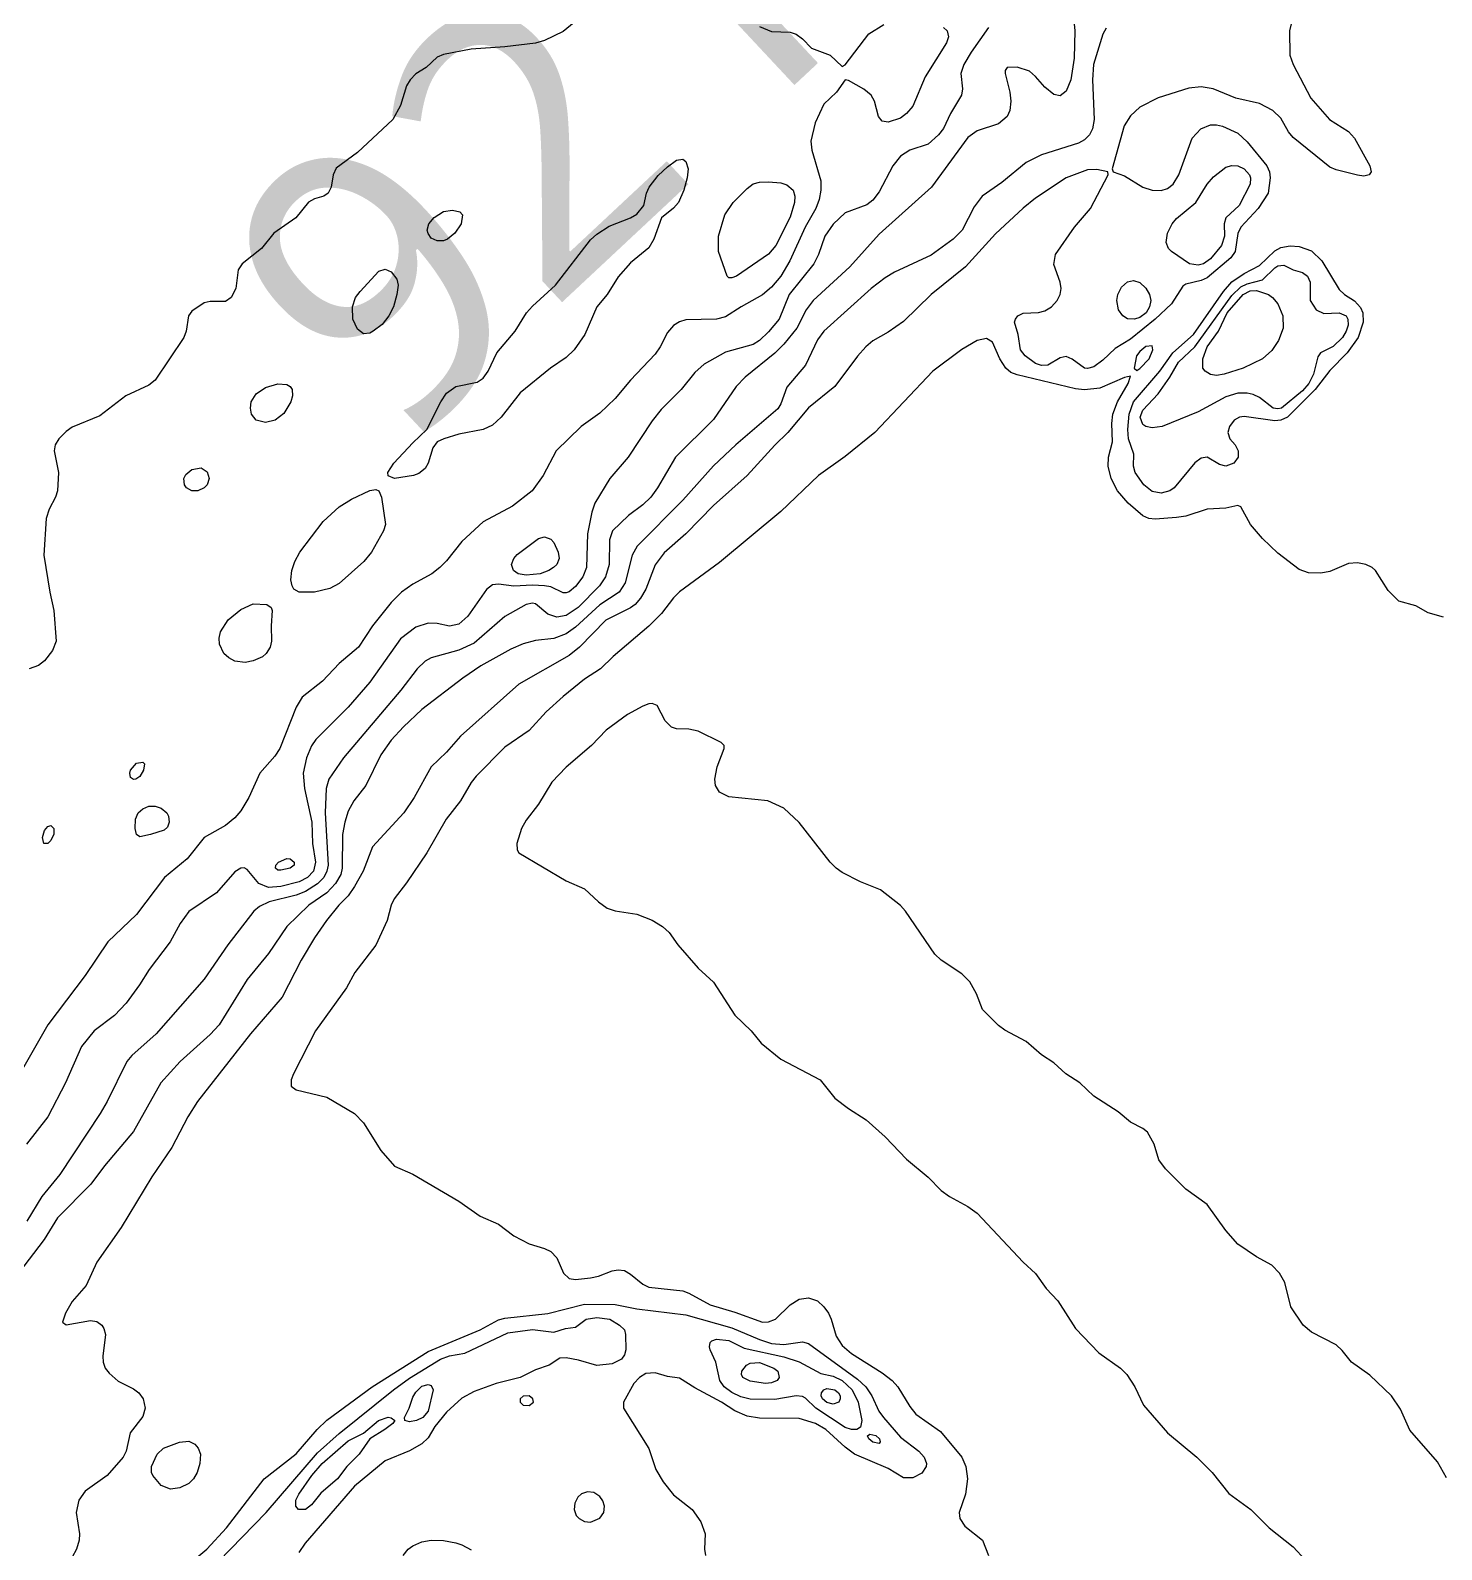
# Model space of a CAD drawing. Extents: x 474277 to 475042, y 254928 to 255625.
# Drawn here: x 474414.21 to 474449.49, y 255217.27 to 255255.24 of the extents above; entities that cross this region are included whole.
import ezdxf

# ---------------------------------------------------------------- set-up
doc = ezdxf.new("R2010")
doc.units = 0
doc.header["$MEASUREMENT"] = 0
doc.layers.add('BaseMapV2_DTM_export_MonNov09090547073261 — entities', color=1, linetype='CONTINUOUS')
doc.styles.get("Standard").update_dxf_attribs({"font": 'romans.shx'})

msp = doc.modelspace()

# ---------------------------------------------------------------- linework, layer by layer
at = {"layer": 'BaseMapV2_DTM_export_MonNov09090547073261 — entities', "color": 15, "linetype": 'Continuous', "true_color": 0xb7484b}
for points in [[(474440.252, 255255.926, 91.25), (474440.317, 255255.236, 91.25), (474440.305, 255254.546, 91.25), (474440.221, 255254.009, 91.25), (474440.104, 255253.728, 91.25), (474439.951, 255253.608, 91.25), (474439.797, 255253.638, 91.25), (474439.567, 255253.82, 91.25), (474439.337, 255254.094, 91.25), (474439.184, 255254.228, 91.25), (474438.877, 255254.325, 91.25), (474438.632, 255254.316, 91.25), (474438.581, 255254.239, 91.25), (474438.579, 255254.163, 91.25), (474438.698, 255253.703, 91.25), (474438.722, 255253.473, 91.25), (474438.695, 255253.243, 91.25), (474438.631, 255253.089, 91.25), (474438.417, 255252.905, 91.25), (474437.88, 255252.733, 91.25), (474437.65, 255252.565, 91.25), (474436.741, 255251.326, 91.25), (474435.427, 255250.154, 91.25), (474434.698, 255249.332, 91.25), (474433.784, 255248.489, 91.25), (474433.606, 255248.259, 91.25), (474433.369, 255247.799, 91.25), (474433.05, 255247.404, 91.25), (474432.82, 255247.178, 91.25), (474432.082, 255246.572, 91.25), (474431.852, 255246.342, 91.25), (474431.286, 255245.519, 91.25), (474430.343, 255244.578, 91.25), (474429.892, 255243.811, 91.25), (474429.725, 255243.581, 91.25), (474429.523, 255243.389, 91.25), (474429.161, 255243.121, 91.25), (474428.766, 255242.738, 91.25), (474428.687, 255242.508, 91.25), (474428.682, 255241.894, 91.25), (474428.588, 255241.588, 91.25), (474428.436, 255241.358, 91.25), (474427.908, 255240.821, 91.25), (474427.606, 255240.617, 91.25), (474427.376, 255240.575, 91.25), (474427.146, 255240.655, 91.25), (474426.839, 255240.91, 91.25), (474426.762, 255240.928, 91.25), (474426.609, 255240.897, 91.25), (474426.072, 255240.594, 91.25), (474425.305, 255239.928, 91.25), (474424.922, 255239.751, 91.25), (474424.232, 255239.562, 91.25), (474424.079, 255239.475, 91.25), (474423.882, 255239.287, 91.25), (474423.478, 255238.751, 91.25), (474422.038, 255237.064, 91.25), (474421.675, 255236.527, 91.25), (474421.612, 255236.297, 91.25), (474421.58, 255235.684, 91.25), (474421.655, 255234.38, 91.25), (474421.627, 255234.227, 91.25), (474421.55, 255234.073, 91.25), (474421.395, 255233.916, 91.25), (474421.088, 255233.721, 91.25), (474420.858, 255233.633, 91.25), (474420.187, 255233.46, 91.25), (474419.938, 255233.35, 91.25), (474419.797, 255233.23, 91.25), (474419.147, 255232.387, 91.25), (474418.558, 255231.531, 91.25), (474417.363, 255230.163, 91.25), (474416.753, 255229.626, 91.25), (474416.624, 255229.473, 91.25), (474416.138, 255228.476, 91.25), (474415.958, 255228.169, 91.25), (474414.954, 255226.649, 91.25), (474414.504, 255226.099, 91.25), (474414.13, 255225.486, 91.25)], [(474427.989, 255255.594, 92), (474427.529, 255255.218, 92), (474427.069, 255254.992, 92), (474426.839, 255254.927, 92), (474426.072, 255254.828, 92), (474425.229, 255254.776, 92), (474424.539, 255254.64, 92), (474424.385, 255254.57, 92), (474424.108, 255254.316, 92), (474423.849, 255254.155, 92), (474423.709, 255254.009, 92), (474423.615, 255253.856, 92), (474423.465, 255253.363, 92), (474423.274, 255253.012, 92), (474422.392, 255252.192, 92), (474421.855, 255251.798, 92), (474421.784, 255251.632, 92), (474421.737, 255251.326, 92), (474421.659, 255251.172, 92), (474421.548, 255251.099, 92), (474421.318, 255251.036, 92), (474421.165, 255250.946, 92), (474420.852, 255250.559, 92), (474420.296, 255250.175, 92), (474419.991, 255249.792, 92), (474419.511, 255249.409, 92), (474419.412, 255249.255, 92), (474419.346, 255248.795, 92), (474419.237, 255248.565, 92), (474419.095, 255248.468, 92), (474418.711, 255248.466, 92), (474418.558, 255248.431, 92), (474418.251, 255248.226, 92), (474418.17, 255248.105, 92), (474418.108, 255247.722, 92), (474418.051, 255247.568, 92), (474417.331, 255246.498, 92), (474417.178, 255246.374, 92), (474416.598, 255246.112, 92), (474415.951, 255245.612, 92), (474415.261, 255245.326, 92), (474415.107, 255245.221, 92), (474414.926, 255245.038, 92), (474414.837, 255244.885, 92), (474414.806, 255244.731, 92), (474414.915, 255244.195, 92), (474414.894, 255243.735, 92), (474414.846, 255243.581, 92), (474414.681, 255243.275, 92), (474414.608, 255243.045, 92), (474414.553, 255242.124, 92), (474414.697, 255241.204, 92), (474414.799, 255240.744, 92), (474414.856, 255239.978, 92), (474414.767, 255239.748, 92), (474414.571, 255239.49, 92), (474414.417, 255239.366, 92), (474414.187, 255239.286, 92)], [(474445.818, 255255.773, 90.75), (474445.687, 255255.236, 90.75), (474445.696, 255254.623, 90.75), (474445.777, 255254.393, 90.75), (474446.218, 255253.549, 90.75), (474446.686, 255253.012, 90.75), (474447.158, 255252.72, 90.75), (474447.314, 255252.552, 90.75), (474447.694, 255251.862, 90.75), (474447.726, 255251.709, 90.75), (474447.68, 255251.632, 90.75), (474447.541, 255251.602, 90.75), (474447.388, 255251.624, 90.75), (474446.851, 255251.759, 90.75), (474446.698, 255251.825, 90.75), (474445.778, 255252.564, 90.75), (474445.659, 255252.706, 90.75), (474445.471, 255253.052, 90.75), (474445.268, 255253.243, 90.75), (474444.935, 255253.412, 90.75), (474444.347, 255253.549, 90.75), (474443.775, 255253.779, 90.75), (474443.478, 255253.836, 90.75), (474443.171, 255253.8, 90.75), (474442.404, 255253.556, 90.75), (474441.944, 255253.321, 90.75), (474441.714, 255253.108, 90.75), (474441.557, 255252.859, 90.75), (474441.256, 255251.786, 90.75), (474441.281, 255251.709, 90.75), (474441.561, 255251.605, 90.75), (474442.021, 255251.326, 90.75), (474442.251, 255251.251, 90.75), (474442.481, 255251.245, 90.75), (474442.634, 255251.291, 90.75), (474442.781, 255251.402, 90.75), (474442.917, 255251.632, 90.75), (474443.257, 255252.552, 90.75), (474443.468, 255252.782, 90.75), (474443.708, 255252.883, 90.75), (474443.861, 255252.886, 90.75), (474444.014, 255252.849, 90.75), (474444.398, 255252.676, 90.75), (474444.628, 255252.458, 90.75), (474445.124, 255251.862, 90.75), (474445.185, 255251.709, 90.75), (474445.205, 255251.556, 90.75), (474445.157, 255251.172, 90.75), (474444.901, 255250.789, 90.75), (474444.471, 255250.329, 90.75), (474444.398, 255250.167, 90.75), (474444.327, 255249.715, 90.75), (474444.216, 255249.562, 90.75), (474443.631, 255249.062, 90.75), (474443.478, 255248.991, 90.75), (474443.094, 255248.902, 90.75), (474443.018, 255248.849, 90.75), (474442.736, 255248.412, 90.75), (474442.327, 255248.029, 90.75), (474441.714, 255247.53, 90.75), (474441.331, 255247.296, 90.75), (474441.024, 255247, 90.75), (474440.794, 255246.838, 90.75), (474440.641, 255246.796, 90.75), (474440.564, 255246.805, 90.75), (474440.257, 255247.03, 90.75), (474440.104, 255247.095, 90.75), (474439.951, 255247.056, 90.75), (474439.644, 255246.876, 90.75), (474439.49, 255246.866, 90.75), (474439.337, 255246.918, 90.75), (474439.076, 255247.108, 90.75), (474438.959, 255247.262, 90.75), (474438.907, 255247.645, 90.75), (474438.814, 255247.952, 90.75), (474438.835, 255248.029, 90.75), (474438.899, 255248.105, 90.75), (474439.03, 255248.173, 90.75), (474439.414, 255248.189, 90.75), (474439.567, 255248.231, 90.75), (474439.738, 255248.335, 90.75), (474439.882, 255248.489, 90.75), (474439.956, 255248.642, 90.75), (474439.976, 255248.795, 90.75), (474439.956, 255248.949, 90.75), (474439.797, 255249.393, 90.75), (474439.837, 255249.639, 90.75), (474440.316, 255250.329, 90.75), (474440.715, 255250.789, 90.75), (474441.155, 255251.632, 90.75), (474441.147, 255251.709, 90.75), (474440.871, 255251.766, 90.75), (474440.641, 255251.762, 90.75), (474440.102, 255251.556, 90.75), (474439.337, 255251.047, 90.75), (474439.03, 255250.801, 90.75), (474438.34, 255250.155, 90.75), (474437.589, 255249.332, 90.75), (474436.726, 255248.642, 90.75), (474436.04, 255247.971, 90.75), (474435.657, 255247.7, 90.75), (474435.273, 255247.482, 90.75), (474435.096, 255247.338, 90.75), (474434.89, 255247.105, 90.75), (474434.32, 255246.342, 90.75), (474433.663, 255245.806, 90.75), (474433.15, 255245.192, 90.75), (474432.82, 255244.876, 90.75), (474432.127, 255244.118, 90.75), (474431.286, 255243.367, 90.75), (474430.596, 255242.663, 90.75), (474430.059, 255242.182, 90.75), (474429.829, 255241.888, 90.75), (474429.596, 255241.281, 90.75), (474429.463, 255241.051, 90.75), (474429.334, 255240.898, 90.75), (474429.216, 255240.808, 90.75), (474428.602, 255240.504, 90.75), (474427.939, 255239.824, 90.75), (474427.682, 255239.616, 90.75), (474426.427, 255238.904, 90.75), (474424.968, 255237.601, 90.75), (474424.615, 255237.202, 90.75), (474424.234, 255236.834, 90.75), (474423.804, 255236.067, 90.75), (474423.548, 255235.684, 90.75), (474422.767, 255234.84, 90.75), (474422.533, 255234.227, 90.75), (474422.319, 255233.843, 90.75), (474422.155, 255233.613, 90.75), (474421.928, 255233.383, 90.75), (474421.618, 255233, 90.75), (474421.318, 255232.56, 90.75), (474420.983, 255232.003, 90.75), (474420.51, 255231.083, 90.75), (474419.713, 255230.163, 90.75), (474418.391, 255228.476, 90.75), (474418.154, 255228.093, 90.75), (474417.753, 255227.326, 90.75), (474417.254, 255226.588, 90.75), (474416.488, 255225.321, 90.75), (474415.874, 255224.454, 90.75), (474415.607, 255223.876, 90.75), (474415.261, 255223.473, 90.75), (474415.092, 255223.185, 90.75), (474415.021, 255222.955, 90.75), (474415.107, 255222.894, 90.75), (474415.721, 255223.002, 90.75), (474415.874, 255222.976, 90.75), (474416.002, 255222.879, 90.75), (474416.054, 255222.802, 90.75), (474416.096, 255222.649, 90.75), (474416.023, 255222.112, 90.75), (474416.032, 255221.959, 90.75), (474416.082, 255221.805, 90.75), (474416.181, 255221.679, 90.75), (474416.411, 255221.483, 90.75), (474416.794, 255221.292, 90.75), (474416.924, 255221.192, 90.75), (474417.03, 255221.039, 90.75), (474417.082, 255220.808, 90.75), (474417.024, 255220.601, 90.75), (474416.711, 255220.195, 90.75), (474416.611, 255219.735, 90.75), (474416.538, 255219.582, 90.75), (474416.136, 255219.122, 90.75), (474415.581, 255218.738, 90.75), (474415.43, 255218.508, 90.75), (474415.36, 255218.201, 90.75), (474415.441, 255217.665, 90.75), (474415.435, 255217.511, 90.75), (474415.364, 255217.281, 90.75), (474415.261, 255217.081, 90.75)], [(474441.101, 255255.299, 91), (474441.024, 255255.15, 91), (474440.786, 255254.393, 91), (474440.766, 255254.009, 91), (474440.803, 255253.012, 91), (474440.763, 255252.782, 91), (474440.686, 255252.629, 91), (474440.564, 255252.509, 91), (474440.411, 255252.422, 91), (474439.49, 255252.133, 91), (474439.107, 255251.939, 91), (474438.494, 255251.439, 91), (474438.004, 255251.096, 91), (474437.804, 255250.835, 91), (474437.503, 255250.252, 91), (474437.278, 255250.022, 91), (474436.73, 255249.625, 91), (474435.81, 255249.202, 91), (474435.58, 255249.059, 91), (474435.23, 255248.795, 91), (474434.046, 255247.723, 91), (474433.893, 255247.506, 91), (474433.589, 255246.878, 91), (474433.126, 255246.326, 91), (474432.973, 255245.912, 91), (474432.896, 255245.781, 91), (474431.844, 255244.885, 91), (474431.286, 255244.362, 91), (474430.527, 255243.505, 91), (474429.383, 255242.354, 91), (474429.255, 255242.124, 91), (474429.078, 255241.434, 91), (474428.934, 255241.204, 91), (474428.449, 255240.883, 91), (474427.836, 255240.326, 91), (474427.606, 255240.159, 91), (474427.299, 255240.047, 91), (474426.839, 255239.998, 91), (474426.532, 255239.91, 91), (474426.226, 255239.774, 91), (474425.474, 255239.364, 91), (474425.022, 255239.057, 91), (474424.002, 255238.266, 91), (474423.542, 255237.838, 91), (474423.235, 255237.502, 91), (474422.974, 255237.141, 91), (474422.603, 255236.374, 91), (474422.3, 255235.99, 91), (474422.162, 255235.729, 91), (474422.073, 255235.454, 91), (474422.016, 255235.147, 91), (474422.009, 255234.303, 91), (474421.972, 255234.15, 91), (474421.844, 255233.92, 91), (474421.625, 255233.687, 91), (474421.178, 255233.383, 91), (474420.623, 255232.847, 91), (474420.168, 255232.17, 91), (474419.631, 255231.526, 91), (474418.93, 255230.393, 91), (474418.711, 255230.147, 91), (474417.962, 255229.473, 91), (474417.478, 255228.936, 91), (474416.794, 255227.721, 91), (474416.064, 255226.866, 91), (474415.728, 255226.406, 91), (474414.891, 255225.562, 91), (474414.556, 255225.026, 91), (474413.917, 255224.182, 91)], [(474437.037, 255255.317, 91.75), (474437.133, 255255.236, 91.75), (474437.166, 255255.083, 91.75), (474437.11, 255254.929, 91.75), (474436.582, 255254.086, 91.75), (474436.27, 255253.353, 91.75), (474436.117, 255253.167, 91.75), (474435.963, 255253.053, 91.75), (474435.657, 255252.949, 91.75), (474435.503, 255252.975, 91.75), (474435.41, 255253.089, 91.75), (474435.314, 255253.473, 91.75), (474435.23, 255253.626, 91.75), (474435.043, 255253.776, 91.75), (474434.66, 255253.994, 91.75), (474434.583, 255254.007, 91.75), (474434.362, 255253.703, 91.75), (474434.044, 255253.396, 91.75), (474433.831, 255252.936, 91.75), (474433.719, 255252.476, 91.75), (474433.746, 255252.246, 91.75), (474433.973, 255251.479, 91.75), (474433.974, 255251.249, 91.75), (474433.927, 255251.019, 91.75), (474433.848, 255250.789, 91.75), (474433.581, 255250.329, 91.75), (474433.197, 255249.485, 91.75), (474432.969, 255249.102, 91.75), (474432.743, 255248.822, 91.75), (474432.513, 255248.633, 91.75), (474431.977, 255248.335, 91.75), (474431.593, 255248.081, 91.75), (474431.363, 255248.028, 91.75), (474430.596, 255248.006, 91.75), (474430.443, 255247.963, 91.75), (474430.289, 255247.864, 91.75), (474430.136, 255247.695, 91.75), (474429.958, 255247.338, 91.75), (474429.829, 255247.155, 91.75), (474429.216, 255246.505, 91.75), (474428.833, 255246.046, 91.75), (474428.449, 255245.676, 91.75), (474427.984, 255245.345, 91.75), (474427.353, 255244.731, 91.75), (474427.033, 255244.118, 91.75), (474426.754, 255243.735, 91.75), (474426.268, 255243.351, 91.75), (474425.535, 255242.964, 91.75), (474424.999, 255242.472, 91.75), (474424.615, 255241.982, 91.75), (474424.453, 255241.818, 91.75), (474424.25, 255241.664, 91.75), (474423.772, 255241.406, 91.75), (474423.487, 255241.204, 91.75), (474423.235, 255240.941, 91.75), (474422.769, 255240.361, 91.75), (474422.416, 255239.824, 91.75), (474421.932, 255239.42, 91.75), (474421.517, 255238.981, 91.75), (474421.012, 255238.582, 91.75), (474420.858, 255238.33, 91.75), (474420.448, 255237.294, 91.75), (474420.321, 255237.106, 91.75), (474419.95, 255236.68, 91.75), (474419.679, 255236.067, 91.75), (474419.478, 255235.734, 91.75), (474419.325, 255235.56, 91.75), (474419.095, 255235.368, 91.75), (474418.558, 255235.069, 91.75), (474418.13, 255234.534, 91.75), (474417.563, 255234.073, 91.75), (474416.871, 255233.145, 91.75), (474416.152, 255232.463, 91.75), (474415.585, 255231.62, 91.75), (474414.648, 255230.393, 91.75), (474413.949, 255229.166, 91.75)], [(474438.164, 255255.313, 91.5), (474437.727, 255254.699, 91.5), (474437.545, 255254.393, 91.5), (474437.469, 255254.163, 91.5), (474437.509, 255253.779, 91.5), (474437.485, 255253.626, 91.5), (474437.213, 255253.166, 91.5), (474437.037, 255252.788, 91.5), (474436.913, 255252.629, 91.5), (474436.653, 255252.399, 91.5), (474436.193, 255252.249, 91.5), (474435.963, 255252.1, 91.5), (474435.771, 255251.862, 91.5), (474435.427, 255251.211, 91.5), (474435.273, 255250.997, 91.5), (474435.12, 255250.883, 91.5), (474434.583, 255250.683, 91.5), (474434.277, 255250.404, 91.5), (474434.074, 255250.099, 91.5), (474433.91, 255249.639, 91.5), (474433.795, 255249.409, 91.5), (474433.184, 255248.642, 91.5), (474432.927, 255248.029, 91.5), (474432.666, 255247.707, 91.5), (474432.436, 255247.494, 91.5), (474432.283, 255247.396, 91.5), (474431.593, 255247.202, 91.5), (474431.056, 255246.905, 91.5), (474430.826, 255246.691, 91.5), (474430.483, 255246.265, 91.5), (474429.983, 255245.766, 91.5), (474429.753, 255245.484, 91.5), (474429.159, 255244.578, 91.5), (474428.702, 255244.041, 91.5), (474428.325, 255243.428, 91.5), (474428.247, 255243.198, 91.5), (474428.138, 255242.661, 91.5), (474428.118, 255241.818, 91.5), (474428.026, 255241.588, 91.5), (474427.836, 255241.345, 91.5), (474427.682, 255241.212, 91.5), (474427.606, 255241.183, 91.5), (474427.529, 255241.188, 91.5), (474427.222, 255241.338, 91.5), (474427.069, 255241.364, 91.5), (474426.762, 255241.379, 91.5), (474426.302, 255241.352, 91.5), (474425.919, 255241.406, 91.5), (474425.765, 255241.387, 91.5), (474425.612, 255241.267, 91.5), (474425.152, 255240.604, 91.5), (474424.922, 255240.4, 91.5), (474424.692, 255240.352, 91.5), (474424.385, 255240.416, 91.5), (474424.155, 255240.424, 91.5), (474423.849, 255240.329, 91.5), (474423.465, 255240.033, 91.5), (474422.698, 255238.951, 91.5), (474422.162, 255238.332, 91.5), (474421.351, 255237.524, 91.5), (474421.242, 255237.361, 91.5), (474421.113, 255237.064, 91.5), (474421.032, 255236.68, 91.5), (474421.066, 255236.297, 91.5), (474421.247, 255235.454, 91.5), (474421.267, 255234.917, 91.5), (474421.339, 255234.457, 91.5), (474421.288, 255234.227, 91.5), (474421.145, 255234.073, 91.5), (474420.935, 255233.966, 91.5), (474420.475, 255233.845, 91.5), (474420.168, 255233.819, 91.5), (474419.924, 255233.92, 91.5), (474419.631, 255234.273, 91.5), (474419.555, 255234.311, 91.5), (474419.478, 255234.305, 91.5), (474419.325, 255234.209, 91.5), (474418.865, 255233.689, 91.5), (474418.175, 255233.225, 91.5), (474417.955, 255232.923, 91.5), (474417.706, 255232.463, 91.5), (474417.18, 255231.773, 91.5), (474416.946, 255231.39, 91.5), (474416.605, 255230.93, 91.5), (474416.317, 255230.623, 91.5), (474415.805, 255230.24, 91.5), (474415.491, 255229.844, 91.5), (474415.089, 255228.936, 91.5), (474414.649, 255228.093, 91.5), (474414.114, 255227.403, 91.5)], [(474432.436, 255255.34, 91.75), (474432.743, 255255.218, 91.75), (474433.203, 255255.197, 91.75), (474433.356, 255255.149, 91.75), (474433.51, 255255.035, 91.75), (474433.74, 255254.796, 91.75), (474434.206, 255254.623, 91.75), (474434.507, 255254.339, 91.75), (474434.583, 255254.384, 91.75), (474435.17, 255255.159, 91.75), (474435.543, 255255.389, 91.75)], [(474423.79, 255244.118, 92), (474423.312, 255244.047, 92), (474423.158, 255244.106, 92), (474423.147, 255244.195, 92), (474423.296, 255244.425, 92), (474423.772, 255244.936, 92), (474424.125, 255245.268, 92), (474424.47, 255245.958, 92), (474424.615, 255246.174, 92), (474424.845, 255246.345, 92), (474425.382, 255246.449, 92), (474425.535, 255246.551, 92), (474425.659, 255246.725, 92), (474425.874, 255247.185, 92), (474426.329, 255247.722, 92), (474426.614, 255248.182, 92), (474426.762, 255248.352, 92), (474427.336, 255248.872, 92), (474428.219, 255250.011, 92), (474428.372, 255250.152, 92), (474428.679, 255250.348, 92), (474429.218, 255250.559, 92), (474429.369, 255250.648, 92), (474429.546, 255250.866, 92), (474429.617, 255251.172, 92), (474429.685, 255251.326, 92), (474429.906, 255251.619, 92), (474430.136, 255251.836, 92), (474430.366, 255251.998, 92), (474430.519, 255252.024, 92), (474430.596, 255251.968, 92), (474430.653, 255251.786, 92), (474430.633, 255251.556, 92), (474430.552, 255251.249, 92), (474430.418, 255250.942, 92), (474430.289, 255250.797, 92), (474429.991, 255250.559, 92), (474429.8, 255250.022, 92), (474429.676, 255249.808, 92), (474429.216, 255249.434, 92), (474428.909, 255249.086, 92), (474428.629, 255248.642, 92), (474428.377, 255248.335, 92), (474428.075, 255247.645, 92), (474427.804, 255247.262, 92), (474427.606, 255247.067, 92), (474427.217, 255246.802, 92), (474426.457, 255246.188, 92), (474425.984, 255245.575, 92), (474425.765, 255245.377, 92), (474425.535, 255245.27, 92), (474424.922, 255245.151, 92), (474424.545, 255245.038, 92), (474424.385, 255244.961, 92), (474424.27, 255244.808, 92), (474424.157, 255244.425, 92), (474424.079, 255244.296, 92), (474423.925, 255244.168, 92), (474423.79, 255244.118, 92)], [(474443.537, 255249.409, 91), (474443.401, 255249.372, 91), (474443.184, 255249.409, 91), (474442.735, 255249.715, 91), (474442.665, 255249.792, 91), (474442.602, 255249.945, 91), (474442.635, 255250.175, 91), (474442.752, 255250.405, 91), (474442.864, 255250.54, 91), (474443.348, 255250.942, 91), (474443.628, 255251.402, 91), (474443.784, 255251.581, 91), (474444.091, 255251.823, 91), (474444.244, 255251.87, 91), (474444.398, 255251.857, 91), (474444.551, 255251.782, 91), (474444.684, 255251.632, 91), (474444.713, 255251.556, 91), (474444.704, 255251.398, 91), (474444.425, 255250.866, 91), (474444.091, 255250.557, 91), (474444.057, 255250.405, 91), (474444.065, 255250.099, 91), (474443.989, 255249.869, 91), (474443.708, 255249.534, 91), (474443.537, 255249.409, 91)], [(474431.866, 255249.102, 92), (474431.746, 255249.055, 92), (474431.67, 255249.062, 92), (474431.628, 255249.102, 92), (474431.417, 255249.715, 92), (474431.415, 255250.099, 92), (474431.573, 255250.636, 92), (474431.781, 255250.942, 92), (474432.13, 255251.292, 92), (474432.283, 255251.406, 92), (474432.436, 255251.451, 92), (474432.666, 255251.457, 92), (474432.973, 255251.433, 92), (474433.126, 255251.383, 92), (474433.284, 255251.249, 92), (474433.323, 255251.096, 92), (474433.31, 255250.942, 92), (474433.203, 255250.578, 92), (474432.85, 255249.869, 92), (474432.666, 255249.647, 92), (474431.866, 255249.102, 92)], [(474424.638, 255250.022, 92), (474424.539, 255249.986, 92), (474424.385, 255249.982, 92), (474424.232, 255250.054, 92), (474424.155, 255250.166, 92), (474424.136, 255250.252, 92), (474424.17, 255250.405, 92), (474424.309, 255250.568, 92), (474424.539, 255250.72, 92), (474424.769, 255250.75, 92), (474424.947, 255250.712, 92), (474425.017, 255250.636, 92), (474424.983, 255250.405, 92), (474424.827, 255250.175, 92), (474424.638, 255250.022, 92)], [(474442.698, 255243.735, 90.75), (474442.481, 255243.677, 90.75), (474442.251, 255243.716, 90.75), (474442.049, 255243.888, 90.75), (474441.826, 255244.195, 90.75), (474441.786, 255244.348, 90.75), (474441.798, 255244.655, 90.75), (474441.665, 255245.038, 90.75), (474441.644, 255245.268, 90.75), (474441.675, 255245.652, 90.75), (474441.786, 255245.958, 90.75), (474442.446, 255246.725, 90.75), (474442.768, 255247.185, 90.75), (474443.287, 255247.645, 90.75), (474444.033, 255248.719, 90.75), (474444.244, 255248.957, 90.75), (474444.551, 255249.165, 90.75), (474444.935, 255249.365, 90.75), (474445.318, 255249.736, 90.75), (474445.471, 255249.819, 90.75), (474445.701, 255249.857, 90.75), (474445.931, 255249.845, 90.75), (474446.238, 255249.73, 90.75), (474446.491, 255249.485, 90.75), (474446.928, 255248.765, 90.75), (474447.058, 255248.642, 90.75), (474447.311, 255248.482, 90.75), (474447.465, 255248.318, 90.75), (474447.52, 255248.182, 90.75), (474447.526, 255247.952, 90.75), (474447.4, 255247.568, 90.75), (474447.125, 255247.185, 90.75), (474446.698, 255246.742, 90.75), (474446.331, 255246.265, 90.75), (474445.64, 255245.575, 90.75), (474445.471, 255245.501, 90.75), (474445.318, 255245.484, 90.75), (474444.551, 255245.596, 90.75), (474444.439, 255245.575, 90.75), (474444.305, 255245.498, 90.75), (474444.19, 255245.345, 90.75), (474444.148, 255245.192, 90.75), (474444.193, 255245.038, 90.75), (474444.325, 255244.885, 90.75), (474444.407, 255244.731, 90.75), (474444.4, 255244.578, 90.75), (474444.291, 255244.425, 90.75), (474444.091, 255244.355, 90.75), (474443.938, 255244.395, 90.75), (474443.631, 255244.573, 90.75), (474443.478, 255244.553, 90.75), (474443.324, 255244.438, 90.75), (474442.803, 255243.811, 90.75), (474442.698, 255243.735, 90.75)], [(474422.785, 255247.722, 92), (474422.698, 255247.674, 92), (474422.545, 255247.663, 92), (474422.392, 255247.775, 92), (474422.271, 255248.029, 92), (474422.267, 255248.335, 92), (474422.345, 255248.565, 92), (474422.457, 255248.719, 92), (474422.928, 255249.229, 92), (474423.082, 255249.279, 92), (474423.235, 255249.211, 92), (474423.377, 255249.025, 92), (474423.404, 255248.872, 92), (474423.376, 255248.642, 92), (474423.295, 255248.335, 92), (474423.176, 255248.105, 92), (474423.005, 255247.894, 92), (474422.785, 255247.722, 92)], [(474442.5, 255245.345, 91), (474442.251, 255245.306, 91), (474442.097, 255245.34, 91), (474442.021, 255245.395, 91), (474441.957, 255245.575, 91), (474442.021, 255245.755, 91), (474442.404, 255246.16, 91), (474442.697, 255246.572, 91), (474442.911, 255246.955, 91), (474443.324, 255247.338, 91), (474444.244, 255248.618, 91), (474444.474, 255248.836, 91), (474444.628, 255248.906, 91), (474445.011, 255249.008, 91), (474445.318, 255249.311, 91), (474445.395, 255249.356, 91), (474445.548, 255249.372, 91), (474445.778, 255249.262, 91), (474446.008, 255249.196, 91), (474446.136, 255249.102, 91), (474446.201, 255248.949, 91), (474446.207, 255248.489, 91), (474446.351, 255248.259, 91), (474446.545, 255248.166, 91), (474446.928, 255248.183, 91), (474447.1, 255248.105, 91), (474447.142, 255248.029, 91), (474447.153, 255247.875, 91), (474447.107, 255247.722, 91), (474447.015, 255247.568, 91), (474446.775, 255247.34, 91), (474446.464, 255247.185, 91), (474446.391, 255247.085, 91), (474446.288, 255246.648, 91), (474446.17, 255246.418, 91), (474446.008, 255246.237, 91), (474445.489, 255245.805, 91), (474445.395, 255245.781, 91), (474445.277, 255245.805, 91), (474444.935, 255246.065, 91), (474444.781, 255246.142, 91), (474444.628, 255246.178, 91), (474444.398, 255246.179, 91), (474444.091, 255246.088, 91), (474443.401, 255245.71, 91), (474442.5, 255245.345, 91)], [(474441.813, 255248.029, 91), (474441.637, 255248.037, 91), (474441.521, 255248.105, 91), (474441.411, 255248.259, 91), (474441.367, 255248.489, 91), (474441.395, 255248.642, 91), (474441.484, 255248.824, 91), (474441.637, 255248.959, 91), (474441.791, 255248.992, 91), (474441.944, 255248.941, 91), (474442.097, 255248.8, 91), (474442.19, 255248.642, 91), (474442.218, 255248.489, 91), (474442.191, 255248.335, 91), (474442.101, 255248.182, 91), (474441.944, 255248.069, 91), (474441.813, 255248.029, 91)], [(474444.054, 255246.648, 91.25), (474443.861, 255246.62, 91.25), (474443.708, 255246.64, 91.25), (474443.575, 255246.725, 91.25), (474443.522, 255246.802, 91.25), (474443.518, 255247.032, 91.25), (474443.626, 255247.338, 91.25), (474443.908, 255247.722, 91.25), (474444.132, 255248.182, 91.25), (474444.526, 255248.642, 91.25), (474444.704, 255248.731, 91.25), (474444.858, 255248.743, 91.25), (474445.158, 255248.642, 91.25), (474445.264, 255248.565, 91.25), (474445.391, 255248.412, 91.25), (474445.516, 255248.105, 91.25), (474445.53, 255247.799, 91.25), (474445.415, 255247.492, 91.25), (474445.241, 255247.242, 91.25), (474445.009, 255247.032, 91.25), (474444.532, 255246.802, 91.25), (474444.054, 255246.648, 91.25)], [(474449.535, 255240.578, 90.5), (474449.152, 255240.687, 90.5), (474448.845, 255240.861, 90.5), (474448.419, 255240.974, 90.5), (474448.155, 255241.246, 90.5), (474447.835, 255241.741, 90.5), (474447.752, 255241.818, 90.5), (474447.591, 255241.894, 90.5), (474447.388, 255241.935, 90.5), (474447.158, 255241.922, 90.5), (474446.698, 255241.718, 90.5), (474446.468, 255241.674, 90.5), (474446.161, 255241.687, 90.5), (474445.931, 255241.768, 90.5), (474445.395, 255242.181, 90.5), (474445.011, 255242.54, 90.5), (474444.714, 255242.891, 90.5), (474444.474, 255243.337, 90.5), (474444.398, 255243.369, 90.5), (474444.091, 255243.302, 90.5), (474443.63, 255243.275, 90.5), (474443.094, 255243.1, 90.5), (474442.864, 255243.066, 90.5), (474442.328, 255243.027, 90.5), (474442.174, 255243.045, 90.5), (474442.021, 255243.112, 90.5), (474441.656, 255243.428, 90.5), (474441.384, 255243.735, 90.5), (474441.227, 255244.041, 90.5), (474441.156, 255244.348, 90.5), (474441.161, 255244.578, 90.5), (474441.265, 255244.961, 90.5), (474441.244, 255245.422, 90.5), (474441.273, 255245.652, 90.5), (474441.385, 255245.958, 90.5), (474441.656, 255246.418, 90.5), (474441.714, 255246.605, 90.5), (474441.561, 255246.567, 90.5), (474440.947, 255246.301, 90.5), (474440.564, 255246.262, 90.5), (474440.334, 255246.286, 90.5), (474438.877, 255246.631, 90.5), (474438.724, 255246.691, 90.5), (474438.596, 255246.802, 90.5), (474438.447, 255247.032, 90.5), (474438.264, 255247.452, 90.5), (474438.11, 255247.544, 90.5), (474437.88, 255247.49, 90.5), (474437.497, 255247.268, 90.5), (474436.768, 255246.725, 90.5), (474435.326, 255245.192, 90.5), (474434.583, 255244.593, 90.5), (474433.91, 255244.118, 90.5), (474432.973, 255243.222, 90.5), (474431.439, 255241.94, 90.5), (474430.443, 255241.215, 90.5), (474430.289, 255241.065, 90.5), (474429.987, 255240.668, 90.5), (474429.676, 255240.353, 90.5), (474428.785, 255239.594, 90.5), (474428.467, 255239.287, 90.5), (474428.066, 255239.026, 90.5), (474427.529, 255238.594, 90.5), (474427.108, 255238.214, 90.5), (474426.686, 255237.748, 90.5), (474426.072, 255237.325, 90.5), (474425.356, 255236.604, 90.5), (474425.229, 255236.446, 90.5), (474424.968, 255235.99, 90.5), (474424.609, 255235.53, 90.5), (474424.12, 255234.687, 90.5), (474423.619, 255233.942, 90.5), (474423.305, 255233.537, 90.5), (474423.232, 255233.383, 90.5), (474423.13, 255233, 90.5), (474422.852, 255232.38, 90.5), (474422.327, 255231.696, 90.5), (474422.116, 255231.313, 90.5), (474421.343, 255230.24, 90.5), (474420.795, 255229.166, 90.5), (474420.734, 255229.013, 90.5), (474420.729, 255228.859, 90.5), (474420.858, 255228.764, 90.5), (474421.625, 255228.579, 90.5), (474422.315, 255228.176, 90.5), (474422.545, 255227.939, 90.5), (474422.974, 255227.249, 90.5), (474423.312, 255226.856, 90.5), (474423.772, 255226.655, 90.5), (474424.922, 255225.985, 90.5), (474425.459, 255225.608, 90.5), (474425.917, 255225.409, 90.5), (474426.302, 255225.117, 90.5), (474426.686, 255224.919, 90.5), (474427.069, 255224.803, 90.5), (474427.222, 255224.72, 90.5), (474427.376, 255224.562, 90.5), (474427.539, 255224.182, 90.5), (474427.682, 255224.05, 90.5), (474427.836, 255224.023, 90.5), (474428.219, 255224.068, 90.5), (474428.414, 255224.106, 90.5), (474428.756, 255224.241, 90.5), (474428.909, 255224.267, 90.5), (474429.063, 255224.247, 90.5), (474429.216, 255224.161, 90.5), (474429.523, 255223.905, 90.5), (474429.676, 255223.83, 90.5), (474430.519, 255223.737, 90.5), (474430.673, 255223.684, 90.5), (474431.209, 255223.387, 90.5), (474431.823, 255223.209, 90.5), (474432.513, 255222.959, 90.5), (474432.666, 255222.963, 90.5), (474432.84, 255223.032, 90.5), (474433.203, 255223.395, 90.5), (474433.433, 255223.531, 90.5), (474433.663, 255223.564, 90.5), (474433.893, 255223.487, 90.5), (474434.046, 255223.343, 90.5), (474434.16, 255223.185, 90.5), (474434.232, 255223.032, 90.5), (474434.353, 255222.609, 90.5), (474434.507, 255222.373, 90.5), (474434.737, 255222.174, 90.5), (474435.503, 255221.693, 90.5), (474435.756, 255221.499, 90.5), (474435.9, 255221.345, 90.5), (474436.193, 255220.85, 90.5), (474436.343, 255220.655, 90.5), (474436.96, 255220.227, 90.5), (474437.495, 255219.582, 90.5), (474437.598, 255219.352, 90.5), (474437.64, 255219.045, 90.5), (474437.592, 255218.662, 90.5), (474437.433, 255218.201, 90.5), (474437.444, 255218.048, 90.5), (474437.574, 255217.862, 90.5), (474438.009, 255217.511, 90.5), (474438.164, 255217.128, 90.5)], [(474441.944, 255246.79, 90.5), (474442.176, 255247.032, 90.5), (474442.271, 255247.262, 90.5), (474442.251, 255247.36, 90.5), (474442.097, 255247.342, 90.5), (474441.944, 255247.216, 90.5), (474441.865, 255247.108, 90.5), (474441.808, 255246.802, 90.5), (474441.867, 255246.745, 90.5), (474441.944, 255246.79, 90.5)], [(474420.332, 255245.498, 92), (474420.091, 255245.439, 92), (474419.861, 255245.503, 92), (474419.741, 255245.652, 92), (474419.714, 255245.805, 92), (474419.734, 255245.958, 92), (474419.861, 255246.157, 92), (474420.091, 255246.316, 92), (474420.398, 255246.411, 92), (474420.628, 255246.393, 92), (474420.71, 255246.342, 92), (474420.755, 255246.265, 92), (474420.764, 255246.112, 92), (474420.727, 255245.958, 92), (474420.551, 255245.665, 92), (474420.332, 255245.498, 92)], [(474418.403, 255243.735, 92), (474418.251, 255243.736, 92), (474418.121, 255243.811, 92), (474418.067, 255243.888, 92), (474418.052, 255244.041, 92), (474418.098, 255244.14, 92), (474418.251, 255244.267, 92), (474418.481, 255244.306, 92), (474418.635, 255244.207, 92), (474418.682, 255244.041, 92), (474418.635, 255243.887, 92), (474418.558, 255243.807, 92), (474418.403, 255243.735, 92)], [(474421.317, 255241.204, 92), (474420.935, 255241.199, 92), (474420.801, 255241.281, 92), (474420.757, 255241.358, 92), (474420.727, 255241.511, 92), (474420.75, 255241.741, 92), (474420.826, 255241.971, 92), (474420.953, 255242.201, 92), (474421.536, 255242.968, 92), (474421.932, 255243.338, 92), (474422.238, 255243.528, 92), (474422.698, 255243.745, 92), (474422.852, 255243.77, 92), (474422.928, 255243.738, 92), (474422.987, 255243.581, 92), (474423.087, 255242.891, 92), (474423.039, 255242.738, 92), (474422.737, 255242.201, 92), (474422.551, 255241.971, 92), (474421.932, 255241.417, 92), (474421.702, 255241.294, 92), (474421.317, 255241.204, 92)], [(474426.96, 255241.664, 91.75), (474426.609, 255241.63, 91.75), (474426.41, 255241.664, 91.75), (474426.294, 255241.741, 91.75), (474426.243, 255241.894, 91.75), (474426.3, 255242.048, 91.75), (474426.379, 255242.141, 91.75), (474426.916, 255242.546, 91.75), (474427.069, 255242.585, 91.75), (474427.222, 255242.524, 91.75), (474427.299, 255242.44, 91.75), (474427.408, 255242.201, 91.75), (474427.428, 255242.048, 91.75), (474427.371, 255241.894, 91.75), (474427.293, 255241.818, 91.75), (474427.173, 255241.741, 91.75), (474426.96, 255241.664, 91.75)], [(474419.587, 255239.441, 92), (474419.325, 255239.481, 92), (474419.171, 255239.564, 92), (474419.053, 255239.671, 92), (474418.94, 255239.901, 92), (474418.93, 255240.054, 92), (474418.963, 255240.208, 92), (474419.161, 255240.514, 92), (474419.478, 255240.772, 92), (474419.785, 255240.907, 92), (474420.126, 255240.898, 92), (474420.234, 255240.821, 92), (474420.262, 255240.744, 92), (474420.23, 255240.361, 92), (474420.243, 255239.978, 92), (474420.207, 255239.824, 92), (474420.11, 255239.671, 92), (474420.015, 255239.587, 92), (474419.785, 255239.484, 92), (474419.587, 255239.441, 92)], [(474449.612, 255219.07, 90.25), (474449.382, 255219.471, 90.25), (474448.692, 255220.255, 90.25), (474448.462, 255220.783, 90.25), (474448.238, 255221.115, 90.25), (474447.695, 255221.63, 90.25), (474447.235, 255221.957, 90.25), (474447.005, 255222.249, 90.25), (474446.851, 255222.392, 90.25), (474446.238, 255222.707, 90.25), (474446.025, 255222.879, 90.25), (474445.718, 255223.339, 90.25), (474445.573, 255223.952, 90.25), (474445.435, 255224.182, 90.25), (474445.241, 255224.382, 90.25), (474444.858, 255224.591, 90.25), (474444.398, 255224.91, 90.25), (474444.091, 255225.249, 90.25), (474443.631, 255225.899, 90.25), (474443.094, 255226.281, 90.25), (474442.585, 255226.789, 90.25), (474442.423, 255227.019, 90.25), (474442.306, 255227.403, 90.25), (474442.14, 255227.709, 90.25), (474442.021, 255227.801, 90.25), (474441.714, 255227.957, 90.25), (474441.407, 255228.213, 90.25), (474440.794, 255228.61, 90.25), (474440.443, 255228.936, 90.25), (474440.098, 255229.166, 90.25), (474439.797, 255229.437, 90.25), (474439.49, 255229.636, 90.25), (474439.107, 255229.976, 90.25), (474438.57, 255230.255, 90.25), (474438.417, 255230.37, 90.25), (474438.017, 255230.776, 90.25), (474437.86, 255231.16, 90.25), (474437.694, 255231.466, 90.25), (474437.497, 255231.664, 90.25), (474436.984, 255232.003, 90.25), (474436.819, 255232.157, 90.25), (474436.089, 255233.23, 90.25), (474435.963, 255233.371, 90.25), (474435.46, 255233.767, 90.25), (474434.967, 255233.965, 90.25), (474434.507, 255234.197, 90.25), (474434.355, 255234.303, 90.25), (474434.206, 255234.457, 90.25), (474433.433, 255235.445, 90.25), (474433.05, 255235.803, 90.25), (474432.648, 255235.99, 90.25), (474431.67, 255236.084, 90.25), (474431.439, 255236.203, 90.25), (474431.338, 255236.374, 90.25), (474431.323, 255236.527, 90.25), (474431.384, 255236.834, 90.25), (474431.557, 255237.294, 90.25), (474431.559, 255237.371, 90.25), (474431.485, 255237.447, 90.25), (474430.903, 255237.731, 90.25), (474430.673, 255237.782, 90.25), (474430.366, 255237.784, 90.25), (474430.241, 255237.831, 90.25), (474430.078, 255237.984, 90.25), (474429.883, 255238.367, 90.25), (474429.753, 255238.42, 90.25), (474429.676, 255238.412, 90.25), (474429.523, 255238.357, 90.25), (474429.139, 255238.143, 90.25), (474428.606, 255237.754, 90.25), (474428.242, 255237.371, 90.25), (474427.606, 255236.829, 90.25), (474427.247, 255236.45, 90.25), (474426.916, 255235.907, 90.25), (474426.609, 255235.508, 90.25), (474426.488, 255235.3, 90.25), (474426.373, 255234.917, 90.25), (474426.382, 255234.764, 90.25), (474426.427, 255234.687, 90.25), (474427.606, 255233.986, 90.25), (474428.066, 255233.792, 90.25), (474428.419, 255233.46, 90.25), (474428.634, 255233.307, 90.25), (474428.833, 255233.237, 90.25), (474429.369, 255233.155, 90.25), (474429.753, 255233.006, 90.25), (474430.016, 255232.847, 90.25), (474430.184, 255232.693, 90.25), (474430.402, 255232.387, 90.25), (474430.903, 255231.809, 90.25), (474431.286, 255231.454, 90.25), (474431.823, 255230.63, 90.25), (474432.234, 255230.24, 90.25), (474432.484, 255229.933, 90.25), (474432.973, 255229.535, 90.25), (474433.958, 255229.013, 90.25), (474434.321, 255228.553, 90.25), (474434.66, 255228.297, 90.25), (474435.107, 255228.016, 90.25), (474435.58, 255227.586, 90.25), (474436.117, 255227.035, 90.25), (474436.653, 255226.578, 90.25), (474436.983, 255226.252, 90.25), (474437.185, 255226.099, 90.25), (474437.65, 255225.851, 90.25), (474437.88, 255225.683, 90.25), (474439.03, 255224.457, 90.25), (474439.337, 255224.173, 90.25), (474439.607, 255223.799, 90.25), (474439.899, 255223.492, 90.25), (474440.334, 255222.802, 90.25), (474440.922, 255222.189, 90.25), (474441.465, 255221.805, 90.25), (474441.618, 255221.652, 90.25), (474441.82, 255221.345, 90.25), (474442.036, 255220.885, 90.25), (474442.64, 255220.195, 90.25), (474443.374, 255219.582, 90.25), (474443.755, 255219.198, 90.25), (474444.168, 255218.679, 90.25), (474444.723, 255218.278, 90.25), (474445.179, 255217.818, 90.25), (474445.778, 255217.345, 90.25), (474446.085, 255217.007, 90.25)], [(474416.848, 255236.527, 92), (474416.794, 255236.519, 92), (474416.718, 255236.571, 92), (474416.698, 255236.68, 92), (474416.719, 255236.757, 92), (474416.871, 255236.925, 92), (474417.024, 255236.954, 92), (474417.069, 255236.91, 92), (474417.043, 255236.757, 92), (474416.948, 255236.596, 92), (474416.848, 255236.527, 92)], [(474417.215, 255235.147, 92), (474416.948, 255235.085, 92), (474416.871, 255235.146, 92), (474416.838, 255235.3, 92), (474416.844, 255235.53, 92), (474416.91, 255235.684, 92), (474417.024, 255235.789, 92), (474417.178, 255235.852, 92), (474417.331, 255235.857, 92), (474417.484, 255235.803, 92), (474417.625, 255235.684, 92), (474417.668, 255235.607, 92), (474417.685, 255235.454, 92), (474417.638, 255235.333, 92), (474417.561, 255235.257, 92), (474417.215, 255235.147, 92)], [(474414.648, 255234.917, 92), (474414.554, 255234.917, 92), (474414.519, 255235.07, 92), (474414.571, 255235.246, 92), (474414.647, 255235.345, 92), (474414.724, 255235.371, 92), (474414.8, 255235.3, 92), (474414.801, 255235.158, 92), (474414.724, 255234.995, 92), (474414.648, 255234.917, 92)], [(474420.706, 255234.303, 91.75), (474420.475, 255234.251, 91.75), (474420.398, 255234.255, 91.75), (474420.338, 255234.303, 91.75), (474420.354, 255234.38, 91.75), (474420.42, 255234.457, 91.75), (474420.628, 255234.543, 91.75), (474420.708, 255234.534, 91.75), (474420.806, 255234.457, 91.75), (474420.81, 255234.38, 91.75), (474420.706, 255234.303, 91.75)], [(474418.064, 255216.821, 90.75), (474418.626, 255217.281, 90.75), (474419.115, 255217.818, 90.75), (474420.06, 255219.045, 90.75), (474420.858, 255219.668, 90.75), (474421.379, 255220.272, 90.75), (474421.625, 255220.505, 90.75), (474422.754, 255221.345, 90.75), (474424.155, 255222.222, 90.75), (474425.459, 255222.77, 90.75), (474425.919, 255223.017, 90.75), (474426.072, 255223.057, 90.75), (474427.146, 255223.173, 90.75), (474428.066, 255223.411, 90.75), (474428.833, 255223.399, 90.75), (474429.369, 255223.294, 90.75), (474430.596, 255223.139, 90.75), (474431.746, 255222.817, 90.75), (474432.436, 255222.522, 90.75), (474432.743, 255222.425, 90.75), (474433.05, 255222.399, 90.75), (474433.51, 255222.47, 90.75), (474433.663, 255222.427, 90.75), (474434.89, 255221.536, 90.75), (474435.1, 255221.345, 90.75), (474435.246, 255221.115, 90.75), (474435.418, 255220.732, 90.75), (474435.535, 255220.578, 90.75), (474435.963, 255220.08, 90.75), (474436.42, 255219.735, 90.75), (474436.556, 255219.582, 90.75), (474436.611, 255219.428, 90.75), (474436.605, 255219.352, 90.75), (474436.5, 255219.188, 90.75), (474436.27, 255219.067, 90.75), (474436.04, 255219.065, 90.75), (474435.657, 255219.302, 90.75), (474434.813, 255219.662, 90.75), (474434.583, 255219.83, 90.75), (474434.094, 255220.272, 90.75), (474433.836, 255220.425, 90.75), (474433.433, 255220.548, 90.75), (474432.436, 255220.556, 90.75), (474432.13, 255220.608, 90.75), (474431.823, 255220.739, 90.75), (474431.488, 255220.962, 90.75), (474430.826, 255221.316, 90.75), (474430.443, 255221.556, 90.75), (474430.136, 255221.602, 90.75), (474429.829, 255221.693, 90.75), (474429.599, 255221.677, 90.75), (474429.44, 255221.575, 90.75), (474429.299, 255221.422, 90.75), (474429.04, 255220.962, 90.75), (474429.04, 255220.808, 90.75), (474429.676, 255219.801, 90.75), (474429.852, 255219.275, 90.75), (474430.035, 255218.968, 90.75), (474430.289, 255218.64, 90.75), (474430.753, 255218.278, 90.75), (474430.97, 255217.971, 90.75), (474431.081, 255217.665, 90.75), (474431.061, 255217.281, 90.75), (474431.093, 255217.128, 90.75)], [(474418.918, 255216.975, 91), (474420.11, 255218.201, 91), (474421.395, 255219.69, 91), (474421.932, 255220.179, 91), (474423.292, 255221.269, 91), (474423.695, 255221.559, 91), (474424.462, 255222.033, 91), (474424.692, 255222.113, 91), (474425.075, 255222.181, 91), (474426.149, 255222.688, 91), (474426.762, 255222.774, 91), (474427.299, 255222.707, 91), (474427.592, 255222.802, 91), (474427.836, 255222.836, 91), (474428.105, 255223.032, 91), (474428.372, 255223.077, 91), (474428.7, 255223.032, 91), (474428.944, 255222.879, 91), (474429.063, 255222.767, 91), (474429.092, 255222.649, 91), (474429.095, 255222.265, 91), (474429.063, 255222.143, 91), (474428.986, 255222.03, 91), (474428.756, 255221.918, 91), (474428.372, 255221.872, 91), (474427.912, 255222.012, 91), (474427.606, 255222.067, 91), (474427.452, 255222.059, 91), (474427.185, 255221.882, 91), (474426.839, 255221.766, 91), (474426.456, 255221.576, 91), (474425.86, 255221.422, 91), (474425.305, 255221.229, 91), (474424.999, 255221.062, 91), (474424.615, 255220.71, 91), (474424.321, 255220.348, 91), (474424.155, 255220.071, 91), (474424.002, 255219.914, 91), (474423.695, 255219.746, 91), (474423.082, 255219.488, 91), (474422.315, 255218.863, 91), (474421.079, 255217.435, 91), (474420.922, 255217.205, 91)], [(474434.873, 255220.272, 91), (474434.737, 255220.273, 91), (474434.583, 255220.326, 91), (474433.851, 255220.808, 91), (474433.586, 255221.058, 91), (474433.51, 255221.097, 91), (474433.356, 255221.114, 91), (474432.82, 255221.025, 91), (474432.206, 255221.033, 91), (474431.976, 255221.089, 91), (474431.746, 255221.201, 91), (474431.553, 255221.345, 91), (474431.45, 255221.499, 91), (474431.35, 255221.959, 91), (474431.207, 255222.265, 91), (474431.189, 255222.342, 91), (474431.209, 255222.451, 91), (474431.246, 255222.495, 91), (474431.363, 255222.531, 91), (474431.67, 255222.496, 91), (474432.053, 255222.311, 91), (474433.05, 255222.09, 91), (474433.433, 255221.967, 91), (474433.97, 255221.678, 91), (474434.277, 255221.605, 91), (474434.503, 255221.499, 91), (474434.759, 255221.269, 91), (474434.908, 255220.962, 91), (474434.999, 255220.502, 91), (474434.967, 255220.332, 91), (474434.873, 255220.272, 91)], [(474432.884, 255221.499, 91.25), (474432.743, 255221.439, 91.25), (474432.59, 255221.425, 91.25), (474432.206, 255221.484, 91.25), (474432.02, 255221.575, 91.25), (474431.987, 255221.652, 91.25), (474431.997, 255221.729, 91.25), (474432.113, 255221.882, 91.25), (474432.206, 255221.933, 91.25), (474432.436, 255221.946, 91.25), (474432.801, 255221.805, 91.25), (474432.894, 255221.729, 91.25), (474432.934, 255221.575, 91.25), (474432.884, 255221.499, 91.25)], [(474423.864, 255220.502, 91.25), (474423.695, 255220.466, 91.25), (474423.575, 255220.502, 91.25), (474423.569, 255220.578, 91.25), (474423.685, 255220.808, 91.25), (474423.772, 255221.081, 91.25), (474423.849, 255221.212, 91.25), (474424.002, 255221.357, 91.25), (474424.155, 255221.403, 91.25), (474424.232, 255221.376, 91.25), (474424.28, 255221.269, 91.25), (474424.16, 255220.732, 91.25), (474424.02, 255220.578, 91.25), (474423.864, 255220.502, 91.25)], [(474434.418, 255220.962, 91.25), (474434.277, 255220.91, 91.25), (474434.123, 255220.947, 91.25), (474434.016, 255221.039, 91.25), (474433.98, 255221.115, 91.25), (474433.986, 255221.192, 91.25), (474434.046, 255221.268, 91.25), (474434.123, 255221.297, 91.25), (474434.322, 255221.269, 91.25), (474434.415, 255221.192, 91.25), (474434.454, 255221.115, 91.25), (474434.458, 255221.039, 91.25), (474434.418, 255220.962, 91.25)], [(474426.686, 255220.875, 90.75), (474426.788, 255220.962, 90.75), (474426.776, 255221.039, 90.75), (474426.686, 255221.116, 90.75), (474426.532, 255221.108, 90.75), (474426.46, 255221.039, 90.75), (474426.456, 255220.962, 90.75), (474426.532, 255220.887, 90.75), (474426.686, 255220.875, 90.75)], [(474421.089, 255218.278, 91.25), (474420.916, 255218.278, 91.25), (474420.848, 255218.355, 91.25), (474420.848, 255218.508, 91.25), (474420.922, 255218.662, 91.25), (474421.25, 255219.122, 91.25), (474421.511, 255219.428, 91.25), (474422.162, 255219.988, 91.25), (474422.545, 255220.187, 91.25), (474422.919, 255220.502, 91.25), (474423.158, 255220.58, 91.25), (474423.235, 255220.566, 91.25), (474423.326, 255220.502, 91.25), (474423.276, 255220.425, 91.25), (474423.078, 255220.272, 91.25), (474422.698, 255220.041, 91.25), (474422.436, 255219.658, 91.25), (474422.128, 255219.352, 91.25), (474421.891, 255219.045, 91.25), (474421.472, 255218.683, 91.25), (474421.242, 255218.391, 91.25), (474421.089, 255218.278, 91.25)], [(474435.455, 255219.965, 91), (474435.427, 255219.928, 91), (474435.273, 255219.959, 91), (474435.172, 255220.042, 91), (474435.141, 255220.118, 91), (474435.197, 255220.155, 91), (474435.35, 255220.127, 91), (474435.438, 255220.042, 91), (474435.455, 255219.965, 91)], [(474417.947, 255218.815, 90.75), (474417.714, 255218.788, 90.75), (474417.484, 255218.873, 90.75), (474417.272, 255219.122, 90.75), (474417.239, 255219.198, 90.75), (474417.239, 255219.352, 90.75), (474417.386, 255219.658, 90.75), (474417.542, 255219.812, 90.75), (474417.944, 255219.958, 90.75), (474418.175, 255219.981, 90.75), (474418.328, 255219.91, 90.75), (474418.409, 255219.812, 90.75), (474418.464, 255219.658, 90.75), (474418.453, 255219.428, 90.75), (474418.382, 255219.198, 90.75), (474418.296, 255219.045, 90.75), (474418.175, 255218.929, 90.75), (474417.947, 255218.815, 90.75)], [(474428.219, 255217.961, 90.75), (474428.449, 255218.057, 90.75), (474428.546, 255218.201, 90.75), (474428.569, 255218.355, 90.75), (474428.526, 255218.494, 90.75), (474428.449, 255218.598, 90.75), (474428.296, 255218.7, 90.75), (474428.142, 255218.716, 90.75), (474427.989, 255218.667, 90.75), (474427.896, 255218.585, 90.75), (474427.821, 255218.432, 90.75), (474427.808, 255218.278, 90.75), (474427.86, 255218.125, 90.75), (474427.928, 255218.048, 90.75), (474428.066, 255217.974, 90.75), (474428.219, 255217.961, 90.75)], [(474423.53, 255217.128, 91), (474423.658, 255217.281, 91), (474423.772, 255217.366, 91), (474424.002, 255217.466, 91), (474424.232, 255217.509, 91), (474424.539, 255217.5, 91), (474424.845, 255217.441, 91), (474424.999, 255217.392, 91), (474425.229, 255217.266, 91)]]:
    msp.add_polyline3d(points, dxfattribs=at)

# ---------------------------------------------------------------- texts
at = {"layer": 'BaseMapV2_DTM_export_MonNov09090547073261 — entities', "color": 250, "true_color": 0x323232, "insert": (474423.429, 255244.505), "char_height": 0.2, "width": 17.61571, "attachment_point": 7, "rotation": 43.066}
msp.add_mtext('\\fOpen Sans|i0|b0;\\H7.02279;92\\~m', dxfattribs=at)

doc.saveas('drawing.dxf')
